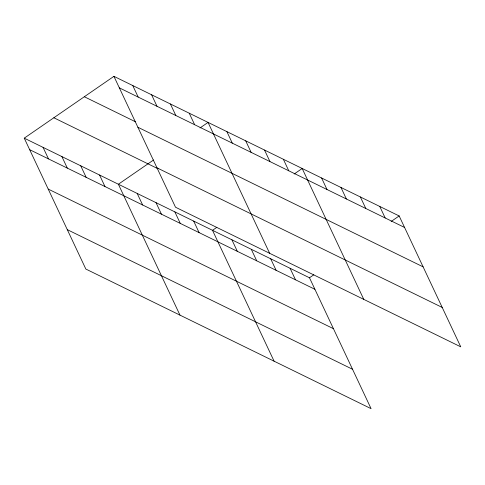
<?xml version="1.0" encoding="UTF-8"?>
<svg xmlns="http://www.w3.org/2000/svg" width="485" height="485" viewBox="0 0 485 485"><rect width="100%" height="100%" fill="white"/><g stroke="black" fill="none" stroke-linecap="round" stroke-linejoin="round"><path stroke-width="0.73" d="M24.25 138.164L309.485 277.778L371.074 408.661L85.839 269.048L24.25 138.164L113.926 76.339L399.161 215.952L460.75 346.836L175.515 207.222L113.926 76.339M153.569 159.977L118.376 184.239L179.965 315.117M200.038 127.937L208.053 122.414L269.642 253.291M216.819 227.338L212.503 230.308L274.092 361.192M294.171 174.012L302.185 168.483L363.768 299.366M309.485 277.778L313.801 274.801M391.146 221.481L399.161 215.952M119.346 87.858L404.581 227.471M84.335 96.745L135.43 121.753M137.885 127.246L423.12 266.859M156.982 167.828L442.217 307.448M53.841 117.764L158.055 168.774M29.67 149.683L314.904 289.296M48.203 189.071L333.438 328.684M67.3 229.654L352.534 369.267M379.767 206.458L385.187 217.977M360.373 196.965L365.793 208.483M340.973 187.471L346.393 198.989M321.579 177.977L326.999 189.496M283.355 159.268L288.775 170.787M264.531 150.059L269.951 161.572M245.707 140.844L251.127 152.363M226.883 131.629L232.303 143.148M290.091 268.284L295.51 279.803M270.691 258.79L276.111 270.309M189.229 113.199L194.649 124.718M251.297 249.296L256.717 260.815M170.405 103.984L175.825 115.503M231.903 239.802L237.323 251.321M151.581 94.769L157.001 106.288M132.757 85.554L138.176 97.073M193.679 221.093L199.099 232.612M174.855 211.884L180.274 223.397M156.031 202.669L161.45 214.182M137.2 193.454L142.62 204.973M99.552 175.024L104.972 186.543M80.728 165.809L86.148 177.328M61.898 156.594L67.318 168.113M43.074 147.379L48.494 158.898"/></g></svg>
